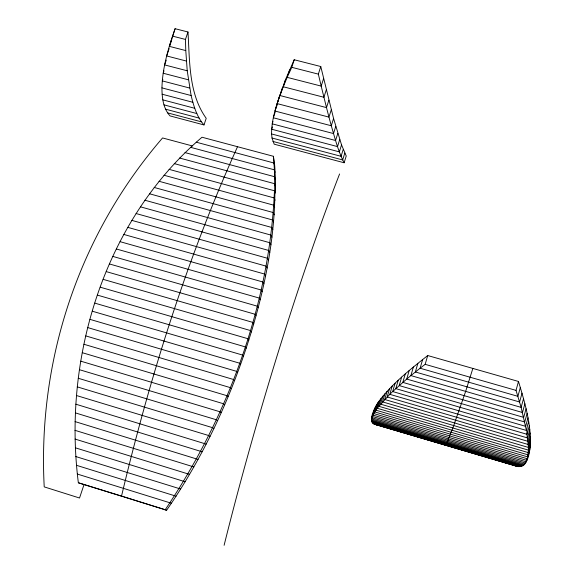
<?xml version="1.0" encoding="UTF-8"?>
<svg xmlns="http://www.w3.org/2000/svg" width="574" height="574" viewBox="0 0 574 574"><rect width="100%" height="100%" fill="white"/><g stroke="black" fill="none" stroke-linecap="round" stroke-linejoin="round"><path stroke-width="0.86" d="M275.233 193.144C275.075 180.882 275.807 168.311 273.353 156.279L202.012 137.229C104.317 220.61 62.501 357.401 78.351 482.777L166.639 510.2C205.844 453.56 234.386 389.918 253.708 323.923C269.335 269.586 278.849 212.732 273.353 156.279M271.595 133.957C271.416 120.999 275.534 108.5 279.488 96.317L274.946 111.026L331.291 125.763C334.979 138.262 338.108 151.127 344.135 162.765L274.2 144.189L272.011 138.018L271.595 133.957L339.356 151.873L341.537 144.885L333.573 118.488L320.773 66.527L294.204 59.753L285.637 79.327L277.127 103.607L328.959 117.11L331.291 125.763L333.573 118.488M530.383 444.491C530.993 422.93 524.607 401.9 518.487 381.459L427.709 355.536C409.972 369.67 391.712 383.92 378.158 402.317C375.123 407.762 365.753 422.894 376.372 424.796L514.562 465.614C527.154 471.096 529.737 453.037 530.383 444.491L528.188 452.57L527.305 458.734L373.703 413.545L371.859 417.757L525.576 463.06L526.279 460.484M161.94 87.879C162.456 67.517 168.433 47.793 175.092 28.7L187.978 31.986C189.786 60.959 188.53 93.655 206.209 118.309L204 124.931L170.04 115.912C163.152 108.407 161.968 97.637 161.94 87.879L191.12 95.535C193.682 105.91 196.731 116.773 204 124.931M374.09 410.202L371.5 419.996L523.99 464.99M276.252 108.077L277.278 103.815M528.711 421.969C524.162 431.827 529.508 442.245 528.188 452.57L377.211 408.265L373.703 413.545L375.984 405.825M529.321 425.894L527.025 434.31L389.782 394.324L377.211 408.265L379.536 400.379M529.795 429.567L527.513 437.933L387.134 396.971L389.538 388.792M530.139 433.011L527.886 441.313L384.709 399.49L387.106 391.368M530.369 436.218L528.13 444.47L382.514 401.879L384.889 393.814M530.484 439.196L528.259 447.39L380.54 404.132L382.894 396.132M530.484 441.958L528.274 450.088L378.768 406.263L381.114 398.32M530.168 446.816L527.994 454.838L375.848 410.152L378.158 402.317M529.45 450.827L526.243 461.819L372.296 416.466M529.859 448.925L526.817 460.377L372.906 415.067L375.174 407.404M523.538 398.621L521.135 407.382L526.401 430.45L392.666 391.54L389.782 394.324L392.2 386.087M524.88 403.809L522.491 412.512L406.708 379.055L392.666 391.54L395.099 383.238M526.057 408.731L523.696 417.377L402.805 382.377L405.287 373.896M527.09 413.395L524.744 421.99L399.174 385.57L401.635 377.147M527.972 417.807L525.641 426.346L395.795 388.627L398.241 380.261M170.033 45.432L171.813 38.982L169.287 46.343L185.782 50.584L187.224 70.781L191.12 95.535M409.205 370.503L406.708 379.055L410.891 375.583L521.135 407.382L516.026 390.385L518.487 381.459M520.353 387.45L517.906 396.325L420.103 368.228L410.891 375.583L413.402 366.973M522.031 393.168L519.606 401.987L415.354 371.981L417.872 363.306M472.861 368.429L465.658 391.382L452.872 427.989L447.067 442.296L445.417 445.008L444.764 444.441M422.643 359.489L420.103 368.228L425.162 364.339L427.709 355.536M374.542 408.86L371.593 418.934L524.83 464.122M376.974 404.132L374.679 411.91L527.7 456.89M344.135 162.765L346.237 155.999L341.537 144.885M339.729 139.547L337.526 146.607L271.667 129.229M343.223 149.398L341.071 156.315L272.011 138.018M344.787 153.093L342.664 159.938L272.887 141.426M335.754 126.359L333.494 133.563L273.324 117.77L275.118 112.217M337.806 133.376L335.568 140.508L272.234 123.841L272.994 121.487M328.845 100.199L326.498 107.611L328.959 117.11L331.277 109.77M323.593 78.566L321.196 86.107L326.498 107.611L279.89 95.514L282.264 88.152M326.283 89.795L323.915 97.271L283.233 86.76L279.89 95.514M172.064 38.193L175.092 28.7M285.637 79.327L283.233 86.76L287.187 77.361L321.196 86.107L318.348 74.132L320.773 66.527M289.612 69.856L287.187 77.361L291.757 67.323L294.204 59.753M271.918 128.454L272.42 126.904M84.077 484.42L79.535 498.017L44.22 486.888A523.445 504.862 35.5 0 1 162.571 137.947L192.355 145.94M162.822 79.312L162.284 80.891L189.607 88.03M185.782 50.584L185.445 39.427L187.978 31.986M169.151 48.654L166.654 55.943L186.378 61.045M166.266 60.098L164.616 64.912L187.224 70.781M163.439 72.439L163.985 70.846M237.528 146.714C186.909 258.817 149.879 376.738 121.48 496.288L123.345 496.639L78.351 482.777M527.678 455.326L528.36 454.02M165.068 509.942C228.366 415.813 269.672 304.629 274.451 190.776L174.259 163.612M376.372 424.796L377.642 424.961M171.411 503.247L77.303 474.045M176.082 496.187L76.45 465.306M172.544 36.126L185.445 39.427M291.757 67.323L318.348 74.132M163.167 73.228L188.301 79.779M162.119 94.208L192.842 102.287M162.794 99.862L194.744 108.285M163.949 104.855L196.825 113.544M165.556 109.189L199.07 118.065M167.594 112.87L201.467 121.853M196.229 142.187L273.863 162.98L274.637 165.499M190.561 147.31L274.228 169.782L275.003 172.265M185.007 152.591L274.444 176.684L275.226 179.131M179.576 158.022L274.523 183.68L275.298 186.091M169.057 169.352L274.243 197.958L275.032 200.29M163.977 175.242L273.891 205.227L274.681 207.515M159.02 181.276L273.396 212.588L274.2 214.834M180.659 489.026L75.797 456.552M154.176 187.454L272.772 220.021L273.583 222.224M149.462 193.768L272.011 227.541L272.822 229.7M144.878 200.226L271.115 235.132L271.933 237.249M140.415 206.819L270.081 242.795L270.914 244.861M136.081 213.535L268.919 250.522L269.758 252.546M131.877 220.387L267.627 258.314L268.481 260.287M127.801 227.361L266.207 266.164L267.068 268.087M123.862 234.457L264.657 274.071L265.532 275.943M120.066 241.668L262.978 282.021L263.868 283.843M116.4 248.994L261.177 290.021L262.081 291.793M112.877 256.427L259.247 298.064L260.166 299.779M109.49 263.975L257.195 306.136L258.135 307.8M106.255 271.617L255.028 314.236L255.982 315.851M425.162 364.339L516.026 390.385M103.162 279.359L252.739 322.366L253.708 323.923M100.22 287.187L250.329 330.509L251.312 332.016M97.422 295.115L247.796 338.667L248.807 340.117M94.789 303.122L245.155 346.839L246.181 348.231M92.306 311.208L242.393 355.005L243.441 356.346M89.982 319.374L239.516 363.17L240.585 364.454M87.815 327.611L236.531 371.328L237.622 372.555M85.806 335.912L233.431 379.471L234.544 380.641M371.565 420.957L523.079 465.672M371.794 421.804L522.082 466.174M372.182 422.557L521.013 466.504M372.727 423.196L519.865 466.655M373.416 423.741L518.645 466.64M374.255 424.186L517.353 466.461M83.962 344.278L230.231 387.594L231.365 388.706M82.283 352.701L226.917 395.687L228.072 396.749M80.776 361.175L223.494 403.752L224.678 404.749M79.434 369.699L219.971 411.773L221.177 412.72M78.265 378.266L216.341 419.759L217.568 420.642M77.268 386.876L212.602 427.687L213.865 428.52M76.45 395.515L208.771 435.558L210.055 436.34M75.804 404.182L206.145 444.097M75.345 412.878L202.141 451.788M75.058 421.589L198.037 459.401M74.964 430.321L193.84 466.942M75.05 439.06L189.542 474.389M75.33 447.806L185.144 481.758M124.192 496.905L166.639 510.2M513.07 464.962L514.562 465.614M224.111 545.3A382.506 39.534 -73.6 0 1 339.586 173.965"/></g></svg>
